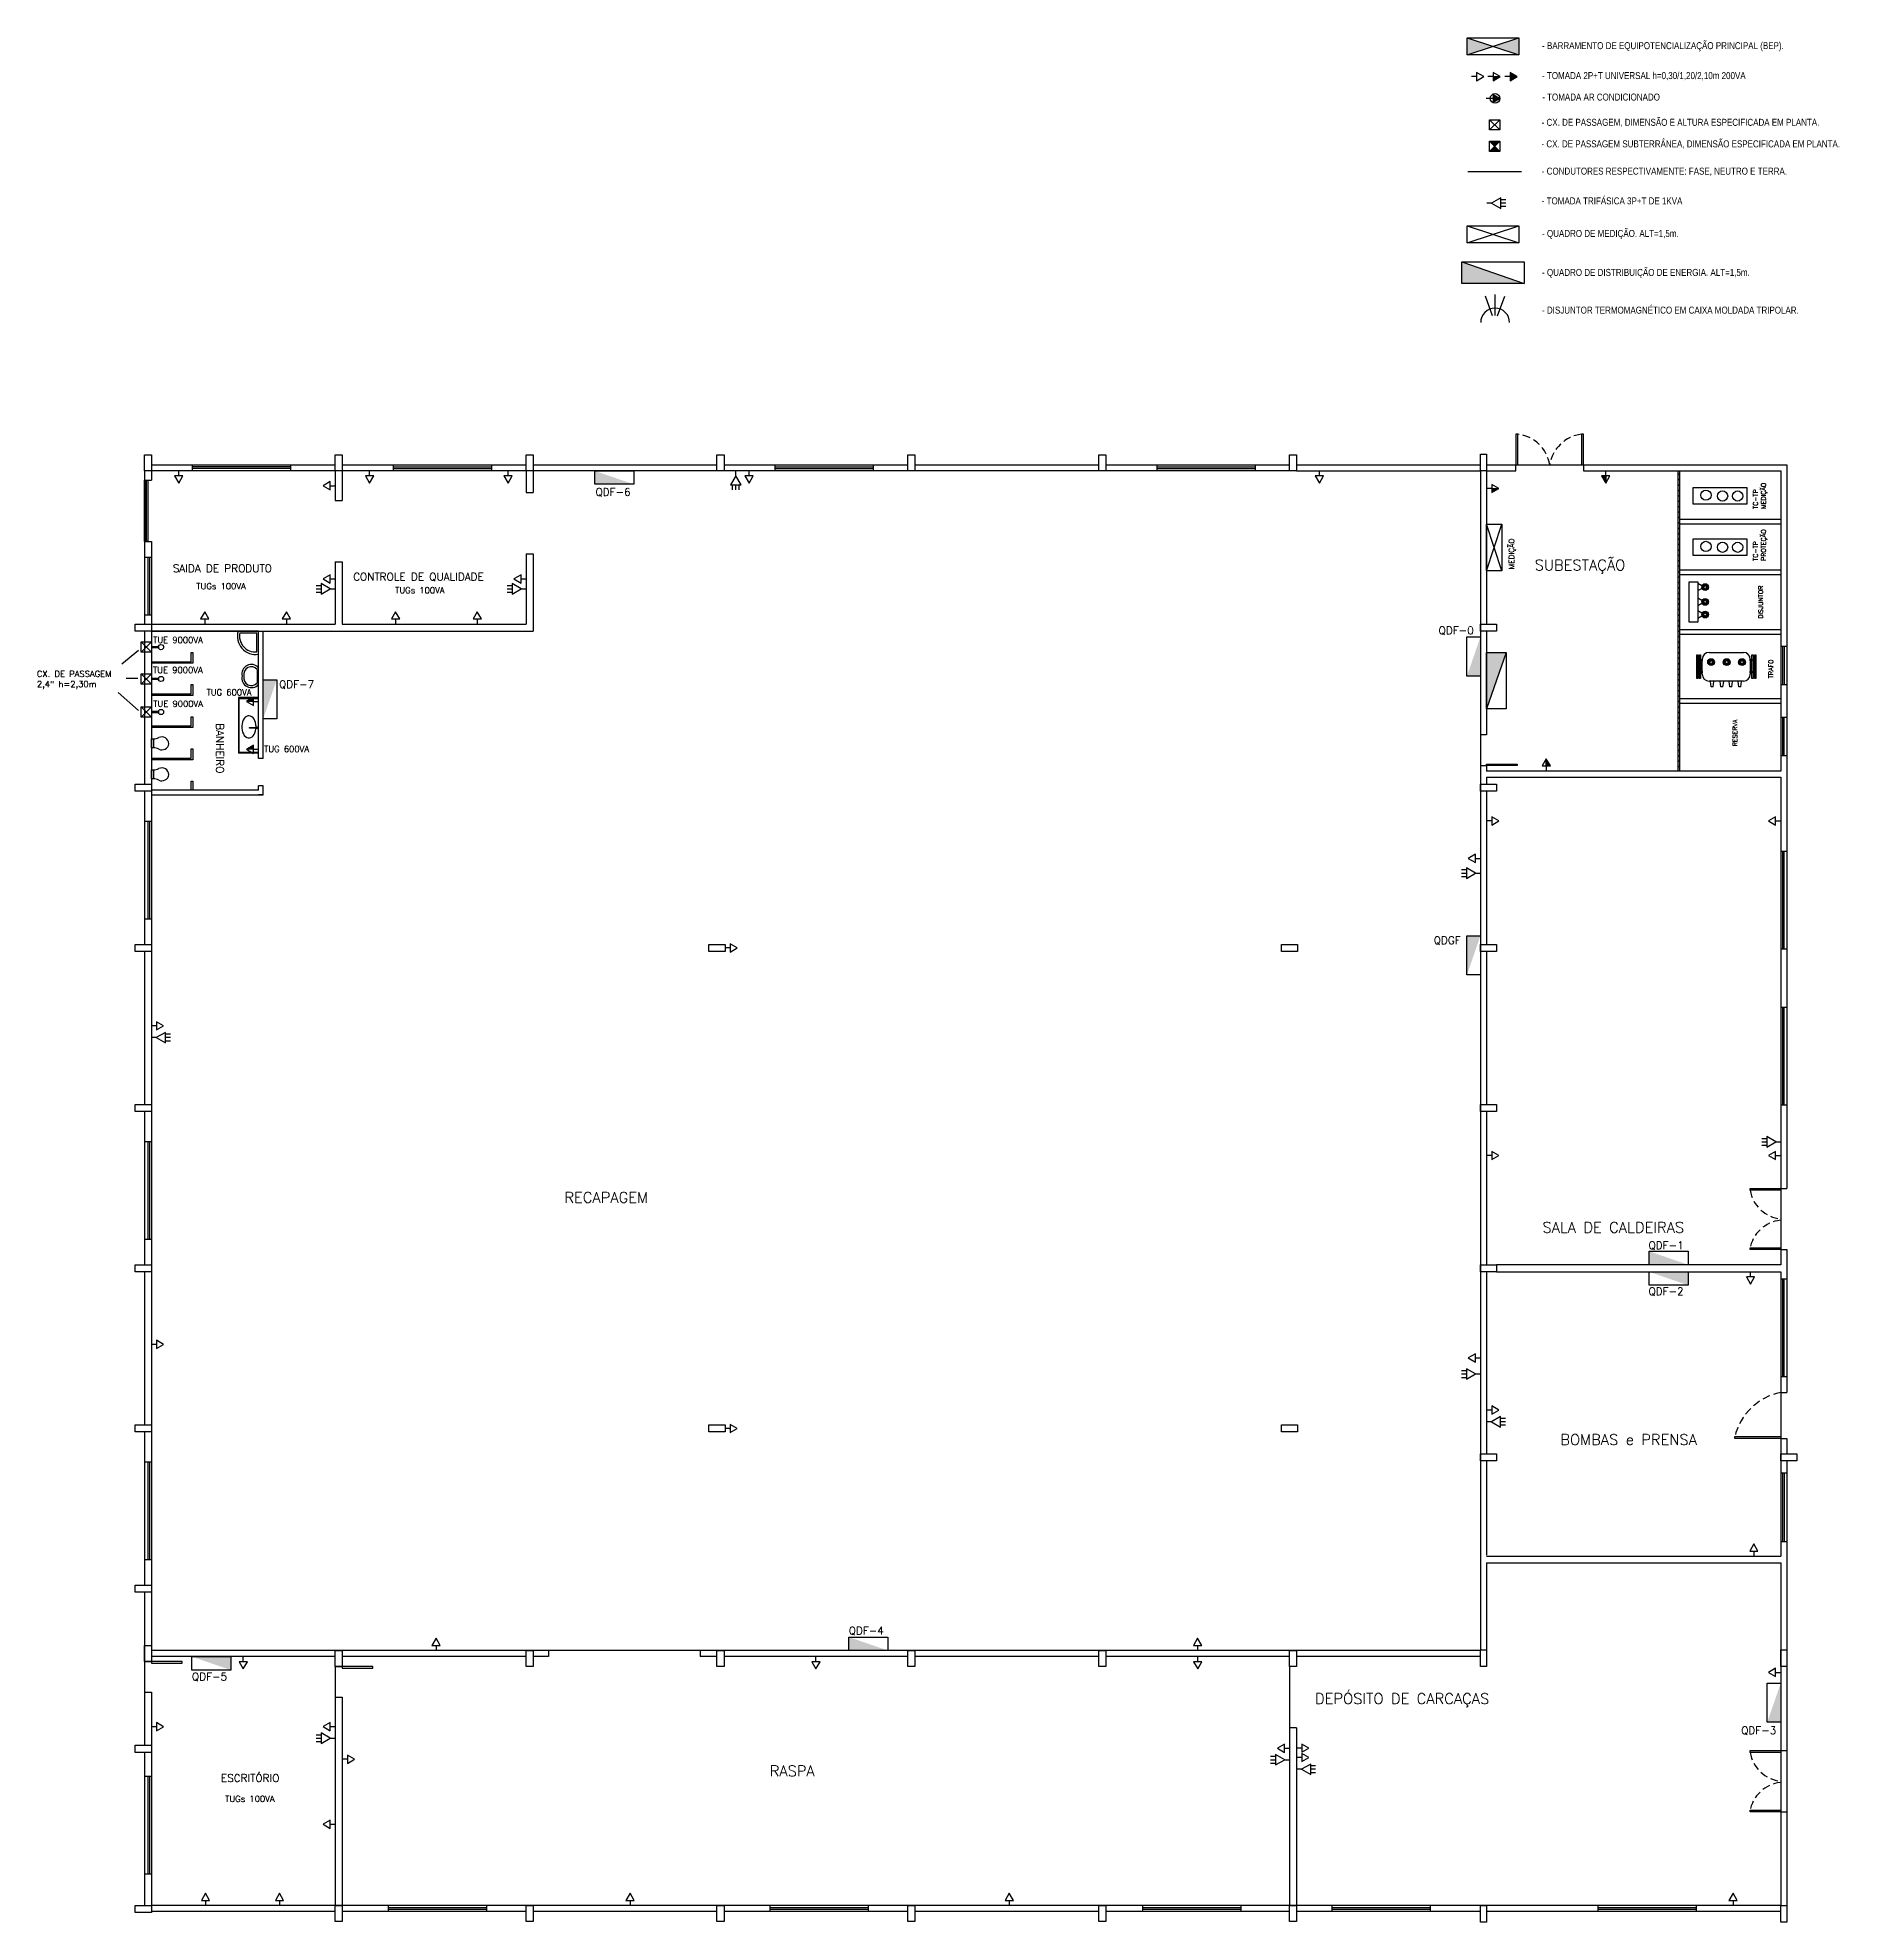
# Model space of a CAD drawing. Extents: x 196 to 330, y 12 to 148.
# Drawn here: x 271.1 to 329.9, y 86.2 to 147.7 of the extents above; entities that cross this region are included whole.
import ezdxf

# ---------------------------------------------------------------- set-up
doc = ezdxf.new("R2010")
doc.units = 0
doc.header["$MEASUREMENT"] = 0
doc.linetypes.add('DASHED2', pattern=[0.375, 0.25, -0.125])
for name, color, linetype in [('_ARQ', 5, 'CONTINUOUS'), ('_ARQ-TEXTO', 4, 'CONTINUOUS'), ('_ELT-PONTO', 2, 'CONTINUOUS'), ('_ELT-PONTO-TEXTO', 4, 'CONTINUOUS'), ('DIAGRAMAUNIFILAR-DESENHO', 2, 'CONTINUOUS'), ('simbologia', 2, 'CONTINUOUS'), ('simbologia-texto', 4, 'CONTINUOUS')]:
    doc.layers.add(name, color=color, linetype=linetype)
doc.styles.add('ARIAL', font='arial.ttf')
doc.styles.add('ROMANS', font='romans')
doc.styles.add('STYLE2', font='ARIALN.TTF', dxfattribs={"height": 0.12})

msp = doc.modelspace()

# ---------------------------------------------------------------- hatches: boundary and pattern name
at = {"layer": '_ARQ'}
h = msp.add_hatch(dxfattribs=at)
h.set_pattern_fill('ANSI31', color=256, style=0)
h.set_pattern_definition([(45, (55.4362, -0.43465), (-0.08838835, 0.08838835), [])])
h.paths.add_polyline_path([(324.739, 133.534), (324.686, 133.534), (324.686, 123.734), (324.739, 123.734)])
at = {"layer": '_ELT-PONTO', "linetype": 'Continuous'}
for points in [[(290.595, 133.094), (289.321, 133.534), (289.321, 133.094)], [(318.229, 128.111), (317.789, 126.837), (318.229, 126.837)], [(318.429, 125.767), (319.066, 127.607), (318.429, 127.607)], [(278.504, 125.442), (278.945, 126.716), (278.504, 126.716)], [(317.789, 117.085), (318.229, 118.359), (317.789, 118.359)], [(325.005, 107.618), (323.732, 108.058), (323.732, 107.618)], [(323.732, 107.388), (325.005, 106.948), (325.005, 107.388)], [(298.887, 95.025), (297.614, 95.466), (297.614, 95.025)], [(276.178, 94.825), (277.451, 94.385), (277.451, 94.825)], [(328.029, 93.958), (327.589, 92.685), (328.029, 92.685)]]:
    msp.add_hatch(color=256, dxfattribs=at).paths.add_polyline_path(points)
h = msp.add_hatch(color=256, dxfattribs=at)
h.dxf.hatch_style = 1
h.paths.add_polyline_path([(318.829, 132.958), (318.596, 132.958), (318.596, 132.823)])
h = msp.add_hatch(color=256, dxfattribs=at)
h.dxf.hatch_style = 1
h.paths.add_polyline_path([(322.316, 133.135), (322.316, 133.368), (322.181, 133.368)])
h = msp.add_hatch(color=256, dxfattribs=at)
h.paths.add_polyline_path([(325.451, 129.74, 1), (325.672, 129.74, 1)])
h.paths.add_polyline_path([(325.611, 129.74, -1), (325.512, 129.74, -1)], flags=16)
h = msp.add_hatch(color=256, dxfattribs=at)
h.paths.add_polyline_path([(325.451, 129.256, 1), (325.672, 129.256, 1)])
h.paths.add_polyline_path([(325.611, 129.256, -1), (325.512, 129.256, -1)], flags=16)
h = msp.add_hatch(color=256, dxfattribs=at)
h.paths.add_polyline_path([(325.451, 128.843, 1), (325.672, 128.843, 1)])
h.paths.add_polyline_path([(325.611, 128.843, -1), (325.512, 128.843, -1)], flags=16)
h = msp.add_hatch(color=256, dxfattribs=at)
h.paths.add_polyline_path([(325.868, 127.292, 1), (325.646, 127.292, 1)])
h.paths.add_polyline_path([(325.708, 127.292, -1), (325.806, 127.292, -1)], flags=16)
h = msp.add_hatch(color=256, dxfattribs=at)
h.paths.add_polyline_path([(326.265, 127.181, 1), (326.265, 127.402, 1)])
h.paths.add_polyline_path([(326.265, 127.341, -1), (326.265, 127.242, -1)], flags=16)
h = msp.add_hatch(color=256, dxfattribs=at)
h.paths.add_polyline_path([(326.877, 127.292, 1), (326.655, 127.292, 1)])
h.paths.add_polyline_path([(326.717, 127.292, -1), (326.815, 127.292, -1)], flags=16)
h = msp.add_hatch(color=256, dxfattribs=at)
h.dxf.hatch_style = 1
h.paths.add_polyline_path([(277.955, 126.009), (278.188, 126.009), (278.188, 126.144)])
h = msp.add_hatch(color=256, dxfattribs=at)
h.dxf.hatch_style = 1
h.paths.add_polyline_path([(277.955, 124.444), (278.188, 124.444), (278.188, 124.579)])
h = msp.add_hatch(color=256, dxfattribs=at)
h.dxf.hatch_style = 1
h.paths.add_polyline_path([(320.377, 124.133), (320.377, 123.9), (320.511, 123.9)])
at = {"layer": 'simbologia', "linetype": 'Continuous'}
h = msp.add_hatch(color=256, dxfattribs=at)
h.dxf.hatch_style = 1
h.paths.add_polyline_path([(317.794, 147.674), (317.794, 147.12), (318.639, 147.397)])
h.paths.add_polyline_path([(318.639, 147.397), (319.484, 147.12), (319.484, 147.674)])
h = msp.add_hatch(color=256, dxfattribs=at)
h.dxf.hatch_style = 1
h.paths.add_polyline_path([(319.195, 146.269), (319.428, 146.403), (319.195, 146.538)])
h = msp.add_hatch(color=256, dxfattribs=at)
h.dxf.hatch_style = 1
h.paths.add_polyline_path([(318.872, 146.403), (318.639, 146.403), (318.639, 146.269)])
at = {"layer": 'simbologia'}
h = msp.add_hatch(color=256, dxfattribs=at)
h.paths.add_polyline_path([(318.861, 144.294), (318.529, 144.294), (318.695, 144.128)])
h.paths.add_polyline_path([(318.861, 143.962), (318.695, 144.128), (318.529, 143.962)])
at = {"layer": 'simbologia', "linetype": 'Continuous'}
msp.add_hatch(color=256, dxfattribs=at).paths.add_polyline_path([(317.621, 140.355), (317.621, 139.651), (319.657, 139.651)])

# ---------------------------------------------------------------- linework, layer by layer
at = {"layer": '_ARQ', "linetype": 'Continuous'}
for p, q in [((312, 133.534), (274.625, 133.534)), ((274.854, 133.534), (274.854, 133.228)), ((280.854, 133.534), (280.854, 132.561)), ((281.083, 133.534), (281.083, 132.561)), ((287.083, 133.534), (287.083, 132.828)), ((287.313, 133.534), (287.313, 132.828)), ((319.384, 133.534), (319.384, 133.732)), ((319.384, 133.732), (321.594, 133.732)), ((321.594, 133.732), (321.594, 133.534)), ((274.625, 133.228), (274.854, 133.228)), ((274.664, 131.228), (274.664, 133.228)), ((274.69, 131.228), (274.69, 133.228)), ((280.854, 132.561), (281.083, 132.561)), ((287.083, 132.828), (287.313, 132.828)), ((274.625, 131.228), (274.854, 131.228)), ((274.854, 131.228), (274.854, 94.665)), ((280.854, 130.561), (281.083, 130.561)), ((280.854, 130.561), (280.854, 128.534)), ((281.083, 130.561), (281.083, 128.534)), ((287.083, 130.828), (287.313, 130.828)), ((287.083, 130.828), (287.083, 128.534)), ((287.313, 130.828), (287.313, 128.305)), ((274.854, 128.534), (280.854, 128.534)), ((274.854, 128.305), (287.313, 128.305)), ((277.742, 128.248), (278.294, 128.248)), ((278.294, 127.627), (278.294, 128.248)), ((281.083, 128.534), (287.083, 128.534)), ((318.429, 128.305), (318.429, 124.913)), ((278.309, 127.051), (278.309, 126.613)), ((278.055, 125.159), (278.252, 125.159)), ((278.055, 125.137), (278.055, 125.159)), ((278.251, 125.137), (278.055, 125.137)), ((278.265, 125.148), (278.25, 125.148)), ((278.265, 125.146), (278.25, 125.146)), ((278.265, 125.145), (278.25, 125.145)), ((278.259, 125.171), (278.27, 125.16)), ((278.259, 125.122), (278.27, 125.133)), ((278.26, 125.172), (278.271, 125.161)), ((278.26, 125.121), (278.271, 125.132)), ((278.261, 125.173), (278.272, 125.162)), ((278.261, 125.12), (278.272, 125.131)), ((278.285, 125.167), (278.285, 125.183)), ((278.285, 125.11), (278.285, 125.126)), ((278.286, 125.167), (278.286, 125.183)), ((278.286, 125.11), (278.286, 125.126)), ((278.287, 125.167), (278.287, 125.183)), ((278.287, 125.11), (278.287, 125.126)), ((278.299, 125.131), (278.311, 125.12)), ((278.3, 125.162), (278.311, 125.173)), ((278.301, 125.161), (278.312, 125.172)), ((278.301, 125.133), (278.313, 125.122)), ((278.301, 125.132), (278.312, 125.121)), ((278.302, 125.16), (278.313, 125.171)), ((278.306, 125.148), (278.322, 125.148)), ((278.306, 125.146), (278.322, 125.146)), ((278.306, 125.145), (278.322, 125.145)), ((318.429, 124.913), (318.229, 124.913)), ((278.354, 123.105), (278.354, 123.247)), ((278.504, 122.955), (278.504, 123.247)), ((328.029, 110.111), (328.029, 108.111)), ((328.029, 107.388), (328.029, 103.448)), ((328.029, 103.448), (328.229, 103.448)), ((328.029, 103.448), (328.029, 102.008)), ((328.029, 101.948), (328.229, 101.948)), ((318.429, 101.219), (318.429, 98.134)), ((318.429, 97.882), (318.429, 95.049)), ((287.811, 95.025), (287.811, 94.825)), ((292.764, 95.025), (292.764, 94.825)), ((274.625, 94.665), (274.854, 94.665)), ((280.854, 94.501), (280.854, 86.701)), ((280.854, 94.501), (281.083, 94.501)), ((312, 94.501), (312, 86.701)), ((274.625, 93.665), (274.854, 93.665)), ((274.854, 93.665), (274.854, 86.701)), ((280.854, 93.501), (281.083, 93.501)), ((281.083, 93.501), (281.083, 86.701)), ((312.229, 92.501), (312, 92.501)), ((312.229, 92.501), (312.229, 86.701)), ((328.029, 91.727), (328.029, 89.787))]:
    msp.add_line(p, q, dxfattribs=at)
at = {"layer": '_ARQ'}
for p, q in [((274.625, 133.534), (274.625, 128.534)), ((274.854, 133.734), (280.854, 133.734)), ((276.198, 133.534), (276.198, 133.737)), ((276.198, 133.672), (279.395, 133.672)), ((276.198, 133.619), (279.395, 133.619)), ((279.398, 133.737), (279.398, 133.534)), ((281.083, 133.734), (287.083, 133.734)), ((282.756, 133.532), (282.756, 133.734)), ((282.756, 133.669), (285.954, 133.669)), ((282.756, 133.616), (285.954, 133.616)), ((285.956, 133.734), (285.956, 133.532)), ((287.313, 133.734), (293.313, 133.734)), ((293.542, 133.734), (299.542, 133.734)), ((295.215, 133.532), (295.215, 133.734)), ((295.215, 133.669), (298.412, 133.669)), ((295.215, 133.616), (298.412, 133.616)), ((298.415, 133.734), (298.415, 133.532)), ((299.771, 133.734), (305.771, 133.734)), ((306, 133.734), (312, 133.734)), ((307.673, 133.532), (307.673, 133.734)), ((307.673, 133.669), (310.87, 133.669)), ((307.673, 133.616), (310.87, 133.616)), ((310.873, 133.734), (310.873, 133.532)), ((312.229, 133.734), (318.227, 133.734)), ((312.229, 133.534), (318.229, 133.534)), ((318.229, 133.534), (318.229, 95.049)), ((318.429, 133.734), (328.229, 133.734)), ((318.429, 133.534), (319.384, 133.534)), ((318.429, 133.534), (318.429, 128.534)), ((321.594, 133.534), (328.029, 133.534)), ((324.686, 123.734), (324.686, 133.534)), ((324.739, 123.734), (324.739, 133.534)), ((328.029, 133.534), (328.029, 123.734)), ((328.229, 133.734), (328.229, 110.111)), ((324.739, 131.954), (328.029, 131.954)), ((324.739, 131.804), (328.029, 131.804)), ((274.651, 130.721), (274.854, 130.721)), ((274.736, 130.721), (274.736, 128.83)), ((274.789, 130.721), (274.789, 128.83)), ((324.739, 130.304), (328.029, 130.304)), ((324.739, 130.154), (328.029, 130.154)), ((274.854, 128.827), (274.651, 128.827)), ((274.625, 128.305), (274.625, 123.305)), ((274.854, 128.305), (274.854, 119.955)), ((278.354, 128.305), (274.854, 128.305)), ((278.354, 124.147), (278.354, 128.305)), ((278.504, 124.147), (278.504, 128.305)), ((324.739, 128.354), (328.029, 128.354)), ((324.739, 128.204), (328.029, 128.204)), ((274.854, 127.805), (275.084, 127.805)), ((275.084, 127.756), (274.86, 127.756)), ((275.084, 127.805), (275.084, 127.756)), ((276.154, 127.605), (276.204, 127.605)), ((276.154, 127.305), (276.154, 127.605)), ((276.204, 127.605), (276.204, 127.255)), ((328.029, 127.81), (328.232, 127.81)), ((328.094, 126.559), (328.094, 127.81)), ((328.148, 126.559), (328.148, 127.81)), ((274.854, 127.305), (276.154, 127.305)), ((276.204, 127.255), (274.854, 127.255)), ((274.854, 126.767), (275.084, 126.767)), ((275.084, 126.767), (275.084, 126.718)), ((274.854, 126.255), (276.154, 126.255)), ((276.204, 126.205), (274.854, 126.205)), ((275.084, 126.718), (274.86, 126.718)), ((276.154, 126.255), (276.154, 126.555)), ((276.154, 126.555), (276.204, 126.555)), ((276.204, 126.555), (276.204, 126.205)), ((278.354, 126.13), (277.693, 126.13)), ((277.693, 126.13), (277.693, 124.313)), ((328.029, 126.559), (328.232, 126.559)), ((274.854, 125.687), (275.084, 125.687)), ((275.084, 125.638), (274.86, 125.638)), ((275.084, 125.687), (275.084, 125.638)), ((276.154, 125.205), (276.154, 125.505)), ((276.154, 125.505), (276.204, 125.505)), ((276.204, 125.505), (276.204, 125.155)), ((324.739, 126.104), (328.029, 126.104)), ((324.739, 125.954), (328.029, 125.954)), ((274.854, 125.205), (276.154, 125.205)), ((276.204, 125.155), (274.854, 125.155)), ((328.027, 125.498), (328.229, 125.498)), ((328.092, 124.247), (328.092, 125.498)), ((328.145, 124.247), (328.145, 125.498)), ((276.154, 124.455), (276.204, 124.455)), ((276.154, 124.155), (276.154, 124.455)), ((276.204, 124.455), (276.204, 124.105)), ((278.354, 124.313), (277.693, 124.313)), ((274.854, 124.155), (276.154, 124.155)), ((276.204, 124.105), (274.854, 124.105)), ((278.504, 124.147), (278.354, 124.147)), ((318.229, 123.913), (318.429, 123.913)), ((318.429, 123.913), (318.429, 123.734)), ((328.029, 123.734), (318.429, 123.734)), ((328.027, 124.247), (328.229, 124.247)), ((274.625, 123.076), (274.625, 118.076)), ((278.354, 123.105), (274.854, 123.105)), ((276.154, 123.105), (276.154, 123.405)), ((276.154, 123.405), (276.204, 123.405)), ((276.204, 123.405), (276.204, 123.105)), ((278.504, 123.247), (278.354, 123.247)), ((318.429, 123.534), (318.429, 123.305)), ((318.429, 123.534), (328.029, 123.534)), ((318.429, 123.076), (318.429, 118.076)), ((328.029, 123.534), (328.029, 110.111)), ((274.854, 122.955), (278.504, 122.955)), ((278.504, 122.955), (278.354, 122.955)), ((274.651, 122.099), (274.854, 122.099)), ((274.736, 122.099), (274.736, 118.902)), ((274.789, 122.099), (274.789, 118.902)), ((328.029, 121.117), (328.229, 121.117)), ((328.092, 117.917), (328.092, 121.114)), ((328.145, 117.917), (328.145, 121.114)), ((274.854, 118.899), (274.651, 118.899)), ((274.625, 117.847), (274.625, 112.847)), ((318.429, 117.847), (318.429, 112.847)), ((328.229, 117.917), (328.029, 117.917)), ((328.029, 116.027), (328.229, 116.027)), ((328.092, 112.827), (328.092, 116.025)), ((328.145, 112.827), (328.145, 116.025)), ((274.625, 112.618), (274.625, 107.618)), ((318.429, 112.618), (318.429, 107.618)), ((328.229, 112.827), (328.029, 112.827)), ((274.651, 111.641), (274.854, 111.641)), ((274.736, 111.641), (274.736, 108.444)), ((274.789, 111.641), (274.789, 108.444)), ((328.029, 110.111), (328.229, 110.111)), ((274.854, 108.441), (274.651, 108.441)), ((328.029, 108.111), (328.229, 108.111)), ((328.029, 108.111), (328.029, 107.618)), ((328.229, 108.111), (328.229, 103.448)), ((274.625, 107.388), (274.625, 102.388)), ((318.429, 107.388), (318.429, 101.448)), ((328.029, 107.618), (318.754, 107.618)), ((318.754, 107.388), (328.029, 107.388)), ((328.027, 107.157), (328.229, 107.157)), ((328.092, 103.957), (328.092, 107.154)), ((328.145, 103.957), (328.145, 107.154)), ((328.229, 103.957), (328.027, 103.957)), ((274.625, 102.159), (274.625, 97.159)), ((328.029, 101.948), (328.029, 98.106)), ((328.229, 101.948), (328.229, 101.448)), ((274.651, 101.182), (274.854, 101.182)), ((274.736, 101.182), (274.736, 97.985)), ((274.789, 101.182), (274.789, 97.985)), ((328.229, 101.219), (328.229, 86.501)), ((328.029, 100.826), (328.232, 100.826)), ((328.094, 98.572), (328.094, 100.823)), ((328.148, 98.572), (328.148, 100.823)), ((328.232, 98.572), (328.029, 98.572)), ((274.854, 97.982), (274.651, 97.982)), ((318.429, 98.106), (328.029, 98.106)), ((318.429, 97.882), (328.029, 97.882)), ((328.029, 97.882), (328.029, 86.701)), ((274.625, 96.93), (274.625, 91.93)), ((318.227, 95.025), (274.854, 95.025)), ((280.854, 94.825), (274.854, 94.825)), ((287.083, 94.825), (281.083, 94.825)), ((287.811, 94.825), (287.313, 94.825)), ((293.313, 94.825), (292.764, 94.825)), ((299.542, 94.825), (293.542, 94.825)), ((305.771, 94.825), (299.771, 94.825)), ((312, 94.825), (306, 94.825)), ((318.229, 94.825), (312.229, 94.825)), ((274.625, 91.701), (274.625, 86.701)), ((328.029, 91.757), (328.229, 91.757)), ((274.651, 90.922), (274.854, 90.922)), ((274.736, 90.922), (274.736, 87.724)), ((274.789, 90.922), (274.789, 87.724)), ((328.029, 89.757), (328.229, 89.757)), ((274.854, 87.722), (274.651, 87.722)), ((328.029, 86.701), (274.854, 86.701)), ((280.854, 86.501), (274.854, 86.501)), ((287.083, 86.501), (281.083, 86.501)), ((282.589, 86.501), (282.589, 86.703)), ((282.589, 86.639), (285.787, 86.639)), ((282.589, 86.585), (285.787, 86.585)), ((285.789, 86.703), (285.789, 86.501)), ((293.313, 86.501), (287.313, 86.501)), ((299.542, 86.501), (293.542, 86.501)), ((295.048, 86.501), (295.048, 86.703)), ((295.048, 86.639), (298.245, 86.639)), ((295.048, 86.585), (298.245, 86.585)), ((298.248, 86.703), (298.248, 86.501)), ((305.771, 86.501), (299.771, 86.501)), ((312, 86.501), (306, 86.501)), ((307.212, 86.501), (307.212, 86.703)), ((307.212, 86.639), (310.409, 86.639)), ((307.212, 86.585), (310.409, 86.585)), ((310.412, 86.703), (310.412, 86.501)), ((318.227, 86.501), (312.229, 86.501)), ((313.393, 86.501), (313.393, 86.703)), ((313.393, 86.639), (316.59, 86.639)), ((313.393, 86.585), (316.59, 86.585)), ((316.593, 86.703), (316.593, 86.501)), ((328.027, 86.501), (318.429, 86.501)), ((322.07, 86.501), (322.07, 86.703)), ((322.07, 86.639), (325.267, 86.639)), ((322.07, 86.585), (325.267, 86.585)), ((325.27, 86.703), (325.27, 86.501))]:
    msp.add_line(p, q, dxfattribs=at)
at = {"layer": '_ARQ', "linetype": 'Continuous'}
for points in [[(319.384, 133.732), (319.454, 133.732), (319.454, 134.732), (319.384, 134.732)], [(321.524, 133.732), (321.594, 133.732), (321.594, 134.732), (321.524, 134.732)], [(318.429, 133.534), (318.227, 133.534), (318.227, 134.082), (318.429, 134.082)], [(274.625, 133.228), (274.74, 133.228), (274.74, 131.228), (274.625, 131.228)], [(277.724, 126.099), (278.334, 126.099), (278.334, 124.344), (277.724, 124.344)], [(328.029, 110.051), (327.029, 110.051), (327.029, 110.111), (328.029, 110.111)], [(328.029, 108.111), (327.029, 108.111), (327.029, 108.171), (328.029, 108.171)], [(328.029, 101.948), (326.529, 101.948), (326.529, 102.008), (328.029, 102.008)], [(318.429, 94.501), (318.227, 94.501), (318.227, 95.049), (318.429, 95.049)], [(328.229, 94.501), (328.027, 94.501), (328.027, 95.049), (328.229, 95.049)], [(275.854, 94.665), (274.854, 94.665), (274.854, 94.615), (275.854, 94.615)], [(282.083, 94.501), (281.083, 94.501), (281.083, 94.451), (282.083, 94.451)], [(328.029, 91.697), (327.029, 91.697), (327.029, 91.757), (328.029, 91.757)], [(328.029, 89.757), (327.029, 89.757), (327.029, 89.817), (328.029, 89.817)], [(318.429, 86.153), (318.227, 86.153), (318.227, 86.701), (318.429, 86.701)], [(328.229, 86.153), (328.027, 86.153), (328.027, 86.701), (328.229, 86.701)]]:
    msp.add_lwpolyline(points, close=True, dxfattribs=at)
at = {"layer": '_ARQ'}
for points in [[(274.854, 134.059), (274.854, 133.534), (274.625, 133.534), (274.625, 134.059)], [(281.083, 134.059), (281.083, 133.534), (280.854, 133.534), (280.854, 134.059)], [(287.313, 134.059), (287.313, 133.534), (287.083, 133.534), (287.083, 134.059)], [(293.542, 134.059), (293.542, 133.534), (293.313, 133.534), (293.313, 134.059)], [(299.771, 134.059), (299.771, 133.534), (299.542, 133.534), (299.542, 134.059)], [(306, 134.059), (306, 133.534), (305.771, 133.534), (305.771, 134.059)], [(312.229, 134.059), (312.229, 133.534), (312, 133.534), (312, 134.059)], [(274.33, 128.534), (274.854, 128.534), (274.854, 128.305), (274.33, 128.305)], [(318.229, 128.534), (318.754, 128.534), (318.754, 128.305), (318.229, 128.305)], [(274.927, 124.784), (274.927, 124.489), (274.854, 124.489), (274.854, 124.784)], [(274.927, 123.773), (274.927, 123.478), (274.854, 123.478), (274.854, 123.773)], [(318.429, 123.913), (318.429, 123.963), (319.429, 123.963), (319.429, 123.913)], [(274.33, 123.305), (274.854, 123.305), (274.854, 123.076), (274.33, 123.076)], [(318.229, 123.305), (318.754, 123.305), (318.754, 123.076), (318.229, 123.076)], [(274.33, 118.076), (274.854, 118.076), (274.854, 117.847), (274.33, 117.847)], [(293.05, 118.076), (293.575, 118.076), (293.575, 117.847), (293.05, 117.847)], [(311.738, 118.076), (312.262, 118.076), (312.262, 117.847), (311.738, 117.847)], [(318.229, 118.076), (318.754, 118.076), (318.754, 117.847), (318.229, 117.847)], [(274.33, 112.847), (274.854, 112.847), (274.854, 112.618), (274.33, 112.618)], [(318.229, 112.847), (318.754, 112.847), (318.754, 112.618), (318.229, 112.618)], [(274.33, 107.618), (274.854, 107.618), (274.854, 107.388), (274.33, 107.388)], [(318.229, 107.618), (318.754, 107.618), (318.754, 107.388), (318.229, 107.388)], [(274.33, 102.388), (274.854, 102.388), (274.854, 102.159), (274.33, 102.159)], [(293.05, 102.388), (293.575, 102.388), (293.575, 102.159), (293.05, 102.159)], [(311.738, 102.388), (312.262, 102.388), (312.262, 102.159), (311.738, 102.159)], [(318.229, 101.448), (318.754, 101.448), (318.754, 101.219), (318.229, 101.219)], [(328.029, 101.448), (328.554, 101.448), (328.554, 101.219), (328.029, 101.219)], [(274.33, 97.159), (274.854, 97.159), (274.854, 96.93), (274.33, 96.93)], [(274.854, 95.189), (274.854, 94.665), (274.625, 94.665), (274.625, 95.189)], [(281.083, 95.025), (281.083, 94.501), (280.854, 94.501), (280.854, 95.025)], [(287.313, 95.025), (287.313, 94.501), (287.083, 94.501), (287.083, 95.025)], [(293.542, 95.025), (293.542, 94.501), (293.313, 94.501), (293.313, 95.025)], [(299.771, 95.025), (299.771, 94.501), (299.542, 94.501), (299.542, 95.025)], [(306, 95.025), (306, 94.501), (305.771, 94.501), (305.771, 95.025)], [(312.229, 95.025), (312.229, 94.501), (312, 94.501), (312, 95.025)], [(274.33, 91.93), (274.854, 91.93), (274.854, 91.701), (274.33, 91.701)], [(274.33, 86.701), (274.854, 86.701), (274.854, 86.472), (274.33, 86.472)], [(281.083, 86.701), (281.083, 86.176), (280.854, 86.176), (280.854, 86.701)], [(287.313, 86.701), (287.313, 86.176), (287.083, 86.176), (287.083, 86.701)], [(293.542, 86.701), (293.542, 86.176), (293.313, 86.176), (293.313, 86.701)], [(299.771, 86.701), (299.771, 86.176), (299.542, 86.176), (299.542, 86.701)], [(306, 86.701), (306, 86.176), (305.771, 86.176), (305.771, 86.701)], [(312.229, 86.701), (312.229, 86.176), (312, 86.176), (312, 86.701)]]:
    msp.add_lwpolyline(points, close=True, dxfattribs=at)
for centre in [(275.168, 127.78), (275.168, 126.742), (275.168, 125.662)]:
    msp.add_circle(centre, 0.0841, dxfattribs=at)
at = {"layer": '_ARQ', "linetype": 'Continuous'}
for radius in [0.0363, 0.0206]:
    msp.add_circle((278.286, 125.146), radius, dxfattribs=at)
at = {"layer": '_ARQ', "linetype": 'DASHED2'}
for centre, radius, start, end in [((319.301, 133.538), 1.204, 9.37926, 82.7104), ((321.677, 133.536), 1.204, 97.2896, 170.62074), ((328.15, 110.241), 1.136, 189.62126, 263.92168), ((328.142, 107.941), 1.136, 96.07832, 170.37874), ((328.403, 101.557), 1.927, 101.18332, 166.4784), ((328.15, 91.887), 1.136, 189.62126, 263.92168), ((328.142, 89.587), 1.136, 96.07832, 170.37874)]:
    msp.add_arc(centre, radius, start, end, dxfattribs=at)
at = {"layer": '_ARQ', "linetype": 'Continuous'}
for centre, radius, start, end in [((278.258, 128.134), 0.596, 163.33169, 279.25671), ((278.244, 128.138), 0.514, 167.62823, 275.61831)]:
    msp.add_arc(centre, radius, start, end, dxfattribs=at)
at = {"layer": '_ARQ'}
for centre, radius, start, end in [((278.118, 126.903), 0.311, 40.57133, 192.60699), ((278.118, 126.768), 0.311, 167.47539, 319.51106), ((278.117, 126.887), 0.252, 40.57133, 192.60699), ((278.117, 126.777), 0.252, 167.47539, 319.51106), ((274.951, 125.049), 0.265, 264.79741, 302.62202), ((274.951, 124.225), 0.265, 57.37798, 95.20259), ((275.195, 124.617), 0.231, 2.75329, 115.84801), ((275.195, 124.659), 0.233, 244.44736, 352.01292), ((274.951, 124.038), 0.265, 264.79741, 302.62202), ((275.195, 123.606), 0.231, 2.75329, 115.84801), ((274.951, 123.214), 0.265, 57.37798, 95.20259), ((275.195, 123.648), 0.233, 244.44736, 352.01292)]:
    msp.add_arc(centre, radius, start, end, dxfattribs=at)
at = {"layer": '_ARQ', "linetype": 'Continuous'}
msp.add_ellipse((278.037, 125.177), major_axis=(0, -0.364), ratio=0.6369, start_param=1.574969, end_param=7.687357, dxfattribs=at)
at = {"layer": '_ELT-PONTO'}
for p, q in [((275.748, 133.368), (275.748, 133.534)), ((281.977, 133.368), (281.977, 133.534)), ((286.493, 133.368), (286.493, 133.534)), ((293.927, 133.374), (293.927, 133.534)), ((294.361, 133.368), (294.361, 133.534)), ((312.971, 133.368), (312.971, 133.534)), ((322.316, 133.368), (322.316, 133.534)), ((275.613, 133.368), (275.748, 133.135)), ((275.882, 133.368), (275.613, 133.368)), ((275.748, 133.135), (275.882, 133.368)), ((280.688, 133.182), (280.455, 133.048)), ((280.455, 133.048), (280.688, 132.913)), ((280.688, 132.913), (280.688, 133.182)), ((280.688, 133.048), (280.854, 133.048)), ((281.842, 133.368), (281.977, 133.135)), ((282.111, 133.368), (281.842, 133.368)), ((281.977, 133.135), (282.111, 133.368)), ((286.358, 133.368), (286.493, 133.135)), ((286.627, 133.368), (286.358, 133.368)), ((286.493, 133.135), (286.627, 133.368)), ((293.816, 132.915), (293.816, 133.076)), ((293.927, 132.915), (293.927, 133.076)), ((294.039, 132.915), (294.039, 133.076)), ((294.227, 133.368), (294.361, 133.135)), ((294.496, 133.368), (294.227, 133.368)), ((294.361, 133.135), (294.496, 133.368)), ((312.837, 133.368), (312.971, 133.135)), ((313.106, 133.368), (312.837, 133.368)), ((312.971, 133.135), (313.106, 133.368)), ((318.596, 132.958), (318.429, 132.958)), ((318.829, 132.958), (318.596, 133.092)), ((318.596, 133.092), (318.596, 132.823)), ((318.596, 132.823), (318.829, 132.958)), ((322.181, 133.368), (322.316, 133.135)), ((322.45, 133.368), (322.181, 133.368)), ((322.316, 133.135), (322.45, 133.368)), ((280.688, 130.141), (280.455, 130.007)), ((280.455, 130.007), (280.688, 129.872)), ((280.688, 129.872), (280.688, 130.141)), ((280.688, 130.007), (280.854, 130.007)), ((286.917, 130.141), (286.684, 130.007)), ((286.684, 130.007), (286.917, 129.872)), ((286.917, 129.872), (286.917, 130.141)), ((286.917, 130.007), (287.083, 130.007)), ((280.235, 129.794), (280.396, 129.794)), ((280.235, 129.683), (280.396, 129.683)), ((280.235, 129.571), (280.396, 129.571)), ((280.694, 129.683), (280.854, 129.683)), ((286.464, 129.794), (286.625, 129.794)), ((286.464, 129.683), (286.625, 129.683)), ((286.464, 129.571), (286.625, 129.571)), ((286.923, 129.683), (287.083, 129.683)), ((276.595, 128.933), (276.46, 128.7)), ((276.46, 128.7), (276.729, 128.7)), ((276.729, 128.7), (276.595, 128.933)), ((276.595, 128.7), (276.595, 128.534)), ((279.261, 128.933), (279.127, 128.7)), ((279.127, 128.7), (279.396, 128.7)), ((279.396, 128.7), (279.261, 128.933)), ((279.261, 128.7), (279.261, 128.534)), ((282.824, 128.933), (282.689, 128.7)), ((282.689, 128.7), (282.958, 128.7)), ((282.958, 128.7), (282.824, 128.933)), ((282.824, 128.7), (282.824, 128.534)), ((285.491, 128.933), (285.356, 128.7)), ((285.356, 128.7), (285.625, 128.7)), ((285.625, 128.7), (285.491, 128.933)), ((285.491, 128.7), (285.491, 128.534)), ((274.854, 127.948), (274.522, 127.615)), ((274.522, 127.948), (274.854, 127.615)), ((274.522, 127.615), (274.522, 127.948)), ((274.522, 127.948), (274.854, 127.948)), ((274.854, 127.615), (274.522, 127.615)), ((274.854, 127.948), (274.854, 127.615)), ((274.854, 126.907), (274.522, 126.575)), ((274.522, 126.907), (274.854, 126.575)), ((274.522, 126.575), (274.522, 126.907)), ((274.522, 126.907), (274.854, 126.907)), ((274.854, 126.907), (274.854, 126.575)), ((274.854, 126.575), (274.522, 126.575)), ((278.188, 126.144), (277.955, 126.009)), ((278.188, 125.875), (278.188, 126.144)), ((274.854, 125.827), (274.522, 125.494)), ((274.522, 125.827), (274.854, 125.494)), ((274.522, 125.494), (274.522, 125.827)), ((274.522, 125.827), (274.854, 125.827)), ((274.854, 125.827), (274.854, 125.494)), ((277.955, 126.009), (278.188, 125.875)), ((278.188, 126.009), (278.354, 126.009)), ((274.854, 125.494), (274.522, 125.494)), ((278.188, 124.579), (277.955, 124.444)), ((277.955, 124.444), (278.188, 124.31)), ((278.188, 124.31), (278.188, 124.579)), ((278.188, 124.444), (278.354, 124.444)), ((320.377, 124.133), (320.242, 123.9)), ((320.242, 123.9), (320.511, 123.9)), ((320.511, 123.9), (320.377, 124.133)), ((320.377, 123.9), (320.377, 123.734)), ((318.596, 122.104), (318.429, 122.104)), ((318.829, 122.104), (318.596, 122.238)), ((318.596, 122.238), (318.596, 121.969)), ((318.596, 121.969), (318.829, 122.104)), ((327.863, 122.238), (327.63, 122.104)), ((327.63, 122.104), (327.863, 121.969)), ((327.863, 121.969), (327.863, 122.238)), ((327.863, 122.104), (328.029, 122.104)), ((318.063, 121.017), (317.83, 120.882)), ((317.83, 120.882), (318.063, 120.748)), ((318.063, 120.748), (318.063, 121.017)), ((318.063, 120.882), (318.229, 120.882)), ((317.61, 120.516), (317.771, 120.516)), ((317.61, 120.404), (317.771, 120.404)), ((317.61, 120.293), (317.771, 120.293)), ((318.069, 120.404), (318.229, 120.404)), ((293.741, 117.961), (293.575, 117.961)), ((293.974, 117.961), (293.741, 118.096)), ((293.741, 118.096), (293.741, 117.827)), ((293.741, 117.827), (293.974, 117.961)), ((275.02, 115.417), (274.854, 115.417)), ((275.253, 115.417), (275.02, 115.551)), ((275.02, 115.551), (275.02, 115.282)), ((275.02, 115.282), (275.253, 115.417)), ((275.473, 115.143), (275.313, 115.143)), ((275.015, 115.031), (274.854, 115.031)), ((275.473, 115.031), (275.313, 115.031)), ((275.473, 114.92), (275.313, 114.92)), ((327.41, 111.742), (327.571, 111.742)), ((327.41, 111.63), (327.571, 111.63)), ((327.41, 111.519), (327.571, 111.519)), ((327.869, 111.63), (328.029, 111.63)), ((318.596, 111.183), (318.429, 111.183)), ((318.829, 111.183), (318.596, 111.318)), ((318.596, 111.318), (318.596, 111.049)), ((318.596, 111.049), (318.829, 111.183)), ((327.863, 111.318), (327.63, 111.183)), ((327.63, 111.183), (327.863, 111.049)), ((327.863, 111.049), (327.863, 111.318)), ((327.863, 111.183), (328.029, 111.183)), ((326.907, 107.222), (327.041, 106.989)), ((327.176, 107.222), (326.907, 107.222)), ((327.041, 107.222), (327.041, 107.388)), ((327.041, 106.989), (327.176, 107.222)), ((275.02, 105.016), (274.854, 105.016)), ((275.253, 105.016), (275.02, 105.151)), ((275.02, 105.151), (275.02, 104.882)), ((275.02, 104.882), (275.253, 105.016)), ((318.063, 104.709), (317.83, 104.575)), ((318.063, 104.44), (318.063, 104.709)), ((317.61, 104.164), (317.771, 104.164)), ((317.61, 104.052), (317.771, 104.052)), ((317.83, 104.575), (318.063, 104.44)), ((318.063, 104.575), (318.229, 104.575)), ((318.069, 104.052), (318.229, 104.052)), ((317.61, 103.941), (317.771, 103.941)), ((318.596, 102.876), (318.429, 102.876)), ((318.829, 102.876), (318.596, 103.01)), ((318.596, 103.01), (318.596, 102.741)), ((318.596, 102.741), (318.829, 102.876)), ((293.741, 102.274), (293.575, 102.274)), ((293.974, 102.274), (293.741, 102.408)), ((293.741, 102.408), (293.741, 102.139)), ((293.741, 102.139), (293.974, 102.274)), ((318.59, 102.49), (318.429, 102.49)), ((319.048, 102.601), (318.888, 102.601)), ((319.048, 102.49), (318.888, 102.49)), ((319.048, 102.378), (318.888, 102.378)), ((327.152, 98.505), (327.017, 98.272)), ((327.286, 98.272), (327.152, 98.505)), ((327.017, 98.272), (327.286, 98.272)), ((327.152, 98.272), (327.152, 98.106)), ((284.146, 95.424), (284.012, 95.191)), ((284.281, 95.191), (284.146, 95.424)), ((308.999, 95.424), (308.865, 95.191)), ((309.134, 95.191), (308.999, 95.424)), ((277.854, 94.659), (277.854, 94.825)), ((284.012, 95.191), (284.281, 95.191)), ((284.146, 95.191), (284.146, 95.025)), ((296.542, 94.659), (296.542, 94.825)), ((308.865, 95.191), (309.134, 95.191)), ((308.999, 95.191), (308.999, 95.025)), ((309, 94.659), (309, 94.825)), ((277.72, 94.659), (277.854, 94.426)), ((277.989, 94.659), (277.72, 94.659)), ((277.854, 94.426), (277.989, 94.659)), ((296.407, 94.659), (296.542, 94.426)), ((296.676, 94.659), (296.407, 94.659)), ((296.542, 94.426), (296.676, 94.659)), ((308.866, 94.659), (309, 94.426)), ((309.135, 94.659), (308.866, 94.659)), ((309, 94.426), (309.135, 94.659)), ((327.863, 94.447), (327.63, 94.312)), ((327.63, 94.312), (327.863, 94.178)), ((327.863, 94.178), (327.863, 94.447)), ((327.863, 94.312), (328.029, 94.312)), ((275.02, 92.535), (274.854, 92.535)), ((275.253, 92.535), (275.02, 92.67)), ((275.02, 92.67), (275.02, 92.401)), ((275.02, 92.401), (275.253, 92.535)), ((280.688, 92.674), (280.455, 92.54)), ((280.455, 92.54), (280.688, 92.405)), ((280.688, 92.405), (280.688, 92.674)), ((280.688, 92.54), (280.854, 92.54)), ((280.235, 92.277), (280.396, 92.277)), ((280.235, 92.166), (280.396, 92.166)), ((280.235, 92.054), (280.396, 92.054)), ((280.694, 92.166), (280.854, 92.166)), ((311.834, 91.968), (311.601, 91.834)), ((311.601, 91.834), (311.834, 91.699)), ((311.834, 91.699), (311.834, 91.968)), ((311.834, 91.834), (312, 91.834)), ((312.396, 91.839), (312.229, 91.839)), ((312.629, 91.839), (312.396, 91.973)), ((312.396, 91.973), (312.396, 91.704)), ((312.396, 91.704), (312.629, 91.839)), ((312.629, 91.533), (312.396, 91.667)), ((312.396, 91.667), (312.396, 91.398)), ((281.25, 91.475), (281.083, 91.475)), ((281.483, 91.475), (281.25, 91.61)), ((281.25, 91.61), (281.25, 91.341)), ((281.25, 91.341), (281.483, 91.475)), ((311.381, 91.571), (311.542, 91.571)), ((311.381, 91.46), (311.542, 91.46)), ((311.381, 91.348), (311.542, 91.348)), ((311.84, 91.46), (312, 91.46)), ((312.396, 91.533), (312.229, 91.533)), ((312.39, 91.147), (312.229, 91.147)), ((312.396, 91.398), (312.629, 91.533)), ((312.848, 91.258), (312.688, 91.258)), ((312.848, 91.147), (312.688, 91.147)), ((312.848, 91.036), (312.688, 91.036)), ((280.688, 89.487), (280.455, 89.353)), ((280.455, 89.353), (280.688, 89.218)), ((280.688, 89.218), (280.688, 89.487)), ((280.688, 89.353), (280.854, 89.353)), ((276.621, 87.1), (276.487, 86.867)), ((276.487, 86.867), (276.756, 86.867)), ((276.756, 86.867), (276.621, 87.1)), ((276.621, 86.867), (276.621, 86.701)), ((279.035, 87.1), (278.9, 86.867)), ((278.9, 86.867), (279.169, 86.867)), ((279.169, 86.867), (279.035, 87.1)), ((279.035, 86.867), (279.035, 86.701)), ((290.477, 87.1), (290.343, 86.867)), ((290.343, 86.867), (290.612, 86.867)), ((290.612, 86.867), (290.477, 87.1)), ((290.477, 86.867), (290.477, 86.701)), ((302.853, 87.1), (302.718, 86.867)), ((302.718, 86.867), (302.987, 86.867)), ((302.987, 86.867), (302.853, 87.1)), ((302.853, 86.867), (302.853, 86.701)), ((326.473, 87.1), (326.338, 86.867)), ((326.338, 86.867), (326.607, 86.867)), ((326.607, 86.867), (326.473, 87.1)), ((326.473, 86.867), (326.473, 86.701))]:
    msp.add_line(p, q, dxfattribs=at)
at = {"layer": '_ELT-PONTO', "linetype": 'Continuous'}
for p, q in [((318.596, 132.958), (318.829, 132.958)), ((322.316, 133.368), (322.316, 133.135)), ((318.429, 130.271), (318.93, 131.798)), ((318.93, 130.271), (318.429, 131.798)), ((319.066, 127.607), (318.429, 125.767)), ((325.469, 126.896), (325.469, 127.381)), ((325.694, 127.606), (326.809, 127.606)), ((327.034, 127.381), (327.034, 126.896)), ((326.809, 126.671), (325.694, 126.671)), ((325.759, 126.485), (325.737, 126.658)), ((325.824, 126.485), (325.759, 126.485)), ((325.824, 126.485), (325.849, 126.658)), ((326.079, 126.485), (326.057, 126.658)), ((326.144, 126.485), (326.079, 126.485)), ((326.144, 126.485), (326.169, 126.658)), ((326.33, 126.671), (326.17, 126.671)), ((326.369, 126.485), (326.347, 126.658)), ((326.434, 126.485), (326.369, 126.485)), ((326.434, 126.485), (326.459, 126.658)), ((326.662, 126.485), (326.64, 126.658)), ((326.727, 126.485), (326.662, 126.485)), ((326.727, 126.485), (326.752, 126.658)), ((278.188, 126.009), (277.955, 126.009)), ((278.188, 124.444), (277.955, 124.444)), ((320.377, 123.9), (320.377, 124.133))]:
    msp.add_line(p, q, dxfattribs=at)
for points in [[(289.321, 133.094), (289.321, 133.534), (290.595, 133.534), (290.595, 133.094)], [(325.172, 132.449), (325.172, 132.992), (326.924, 132.992), (326.924, 132.449)], [(318.429, 131.798), (318.93, 131.798), (318.93, 130.271), (318.429, 130.271)], [(325.172, 130.775), (325.172, 131.318), (326.924, 131.318), (326.924, 130.775)], [(325.041, 128.597), (325.041, 129.916), (325.322, 129.916), (325.322, 128.597)], [(325.525, 129.74), (325.322, 129.857), (325.322, 129.623)], [(325.525, 129.256), (325.322, 129.374), (325.322, 129.139)], [(325.525, 128.843), (325.322, 128.96), (325.322, 128.726)], [(318.229, 126.837), (317.789, 126.837), (317.789, 128.111), (318.229, 128.111)], [(318.429, 127.607), (319.066, 127.607), (319.066, 125.767), (318.429, 125.767)], [(325.323, 126.755), (325.285, 126.755), (325.285, 127.531), (325.323, 127.531)], [(325.377, 127.329), (325.323, 127.329), (325.323, 127.381), (325.377, 127.381)], [(325.415, 126.755), (325.377, 126.755), (325.377, 127.531), (325.415, 127.531)], [(325.469, 127.329), (325.415, 127.329), (325.415, 127.381), (325.469, 127.381)], [(327.088, 127.329), (327.034, 127.329), (327.034, 127.381), (327.088, 127.381)], [(327.126, 126.755), (327.088, 126.755), (327.088, 127.531), (327.126, 127.531)], [(327.18, 127.329), (327.126, 127.329), (327.126, 127.381), (327.18, 127.381)], [(327.218, 126.755), (327.18, 126.755), (327.18, 127.531), (327.218, 127.531)], [(325.377, 126.938), (325.323, 126.938), (325.323, 126.99), (325.377, 126.99)], [(325.469, 126.938), (325.415, 126.938), (325.415, 126.99), (325.469, 126.99)], [(327.088, 126.938), (327.034, 126.938), (327.034, 126.99), (327.088, 126.99)], [(327.18, 126.938), (327.126, 126.938), (327.126, 126.99), (327.18, 126.99)], [(278.504, 126.716), (278.945, 126.716), (278.945, 125.442), (278.504, 125.442)], [(317.789, 118.359), (318.229, 118.359), (318.229, 117.085), (317.789, 117.085)], [(323.732, 107.618), (323.732, 108.058), (325.005, 108.058), (325.005, 107.618)], [(325.005, 107.388), (325.005, 106.948), (323.732, 106.948), (323.732, 107.388)], [(297.614, 95.025), (297.614, 95.466), (298.887, 95.466), (298.887, 95.025)], [(277.451, 94.825), (277.451, 94.385), (276.178, 94.385), (276.178, 94.825)], [(328.029, 92.685), (327.589, 92.685), (327.589, 93.958), (328.029, 93.958)]]:
    msp.add_lwpolyline(points, close=True, dxfattribs=at)
at = {"layer": '_ELT-PONTO'}
for points in [[(293.927, 133.374), (293.755, 133.076), (294.099, 133.076)], [(280.694, 129.683), (280.396, 129.855), (280.396, 129.51)], [(286.923, 129.683), (286.625, 129.855), (286.625, 129.51)], [(318.069, 120.404), (317.771, 120.577), (317.771, 120.232)], [(275.015, 115.031), (275.313, 114.859), (275.313, 115.204)], [(327.869, 111.63), (327.571, 111.803), (327.571, 111.458)], [(318.069, 104.052), (317.771, 104.225), (317.771, 103.88)], [(318.59, 102.49), (318.888, 102.318), (318.888, 102.662)], [(280.694, 92.166), (280.396, 92.338), (280.396, 91.993)], [(311.84, 91.46), (311.542, 91.632), (311.542, 91.288)], [(312.39, 91.147), (312.688, 90.975), (312.688, 91.319)]]:
    msp.add_lwpolyline(points, close=True, dxfattribs=at)
at = {"layer": '_ELT-PONTO', "linetype": 'Continuous'}
for centre, radius in [((325.589, 132.741), 0.167), ((326.131, 132.713), 0.167), ((326.623, 132.713), 0.167), ((325.589, 131.067), 0.167), ((326.131, 131.039), 0.167), ((326.623, 131.039), 0.167), ((325.562, 129.74), 0.111), ((325.562, 129.256), 0.111), ((325.562, 129.74), 0.0492), ((325.562, 129.256), 0.0492), ((325.562, 128.843), 0.111), ((325.562, 128.843), 0.0492), ((325.757, 127.292), 0.111), ((326.265, 127.292), 0.111), ((326.766, 127.292), 0.111), ((325.757, 127.292), 0.0492), ((326.265, 127.292), 0.0492), ((326.766, 127.292), 0.0492)]:
    msp.add_circle(centre, radius, dxfattribs=at)
for centre, start, end in [((325.694, 127.381), 90, 180), ((326.809, 127.381), 0, 90), ((325.694, 126.896), 180, 270), ((326.809, 126.896), 270, 0)]:
    msp.add_arc(centre, 0.225, start, end, dxfattribs=at)
at = {"layer": '_ELT-PONTO-TEXTO', "linetype": 'Continuous'}
for p, q in [((274.435, 127.665), (273.887, 127.225)), ((274.409, 126.754), (274.03, 126.754)), ((274.429, 125.706), (273.769, 126.299))]:
    msp.add_line(p, q, dxfattribs=at)
at = {"layer": 'DIAGRAMAUNIFILAR-DESENHO'}
for p, q in [((318.626, 138.595), (318.391, 139.239)), ((318.706, 138.609), (318.706, 139.294)), ((318.787, 138.595), (319.021, 139.239))]:
    msp.add_line(p, q, dxfattribs=at)
msp.add_arc((318.706, 138.374), 0.47, 0, 180, dxfattribs=at)
at = {"layer": 'simbologia', "linetype": 'Continuous'}
for p, q in [((317.794, 147.674), (319.484, 147.12)), ((317.794, 147.12), (319.484, 147.674)), ((318.639, 146.403), (318.872, 146.403)), ((317.794, 141.53), (319.484, 140.976)), ((317.794, 140.976), (319.484, 141.53)), ((317.621, 140.355), (319.657, 139.651))]:
    msp.add_line(p, q, dxfattribs=at)
at = {"layer": 'simbologia'}
for p, q in [((318.338, 146.403), (318.105, 146.538)), ((318.105, 146.538), (318.105, 146.269)), ((318.872, 146.403), (318.639, 146.538)), ((318.639, 146.538), (318.639, 146.269)), ((319.428, 146.403), (319.195, 146.538)), ((319.195, 146.538), (319.195, 146.269)), ((318.105, 146.403), (317.939, 146.403)), ((318.105, 146.269), (318.338, 146.403)), ((318.639, 146.403), (318.473, 146.403)), ((318.639, 146.269), (318.872, 146.403)), ((318.854, 145.689), (318.639, 145.813)), ((318.639, 145.813), (318.639, 145.565)), ((319.195, 146.403), (319.029, 146.403)), ((319.195, 146.269), (319.428, 146.403)), ((318.639, 145.689), (318.416, 145.689)), ((318.639, 145.565), (318.854, 145.689)), ((318.861, 144.997), (318.529, 144.664)), ((318.529, 144.997), (318.861, 144.664)), ((318.529, 144.664), (318.529, 144.997)), ((318.529, 144.997), (318.861, 144.997)), ((318.861, 144.664), (318.529, 144.664)), ((318.861, 144.997), (318.861, 144.664)), ((318.861, 144.294), (318.529, 143.962)), ((318.529, 144.294), (318.861, 143.962)), ((318.529, 143.962), (318.529, 144.294)), ((318.529, 144.294), (318.861, 144.294)), ((318.861, 143.962), (318.529, 143.962)), ((318.861, 144.294), (318.861, 143.962)), ((317.817, 143.311), (319.573, 143.311)), ((318.593, 142.272), (318.433, 142.272)), ((319.052, 142.383), (318.891, 142.383)), ((319.052, 142.272), (318.891, 142.272)), ((319.052, 142.16), (318.891, 142.16))]:
    msp.add_line(p, q, dxfattribs=at)
at = {"layer": 'simbologia', "linetype": 'Continuous'}
for points in [[(319.484, 147.674), (319.484, 147.12), (317.794, 147.12), (317.794, 147.674)], [(319.484, 141.53), (319.484, 140.976), (317.794, 140.976), (317.794, 141.53)], [(317.621, 139.651), (317.621, 140.355), (319.657, 140.355), (319.657, 139.651)]]:
    msp.add_lwpolyline(points, close=True, dxfattribs=at)
at = {"layer": 'simbologia'}
msp.add_lwpolyline([(318.593, 142.272), (318.891, 142.1), (318.891, 142.444)], close=True, dxfattribs=at)
msp.add_circle((318.706, 145.692), 0.157, dxfattribs=at)
msp.add_solid([(318.639, 145.813), (318.854, 145.689), (318.639, 145.565)], dxfattribs=at)

# ---------------------------------------------------------------- texts
at = {"layer": '_ARQ-TEXTO', "style": 'ROMANS'}
for s, height, p in [('QDF-6', 0.25, (289.348, 132.718)), ('SAIDA DE PRODUTO', 0.25, (275.552, 130.225)), ('SUBESTAÇÃO', 0.35, (320, 130.283)), ('CONTROLE DE QUALIDADE', 0.25, (281.437, 129.952)), ('QDF-0', 0.25, (316.864, 128.2)), ('QDF-7', 0.25, (279.021, 126.443)), ('QDGF', 0.25, (316.703, 118.087)), ('RECAPAGEM', 0.35, (288.334, 109.639)), ('SALA DE CALDEIRAS', 0.35, (320.254, 108.66)), ('QDF-1', 0.25, (323.713, 108.128)), ('QDF-2', 0.25, (323.712, 106.627)), ('BOMBAS e PRENSA', 0.35, (320.837, 101.735)), ('QDF-4', 0.25, (297.612, 95.549)), ('QDF-5', 0.25, (276.18, 94.049)), ('DEPÓSITO DE CARCAÇAS', 0.35, (312.831, 93.281)), ('QDF-3', 0.25, (326.737, 92.292)), ('ESCRITÓRIO', 0.25, (277.123, 90.736)), ('RASPA', 0.35, (295.034, 90.918))]:
    msp.add_text(s, height=height, dxfattribs=at).set_placement(p)
msp.add_text('BANHEIRO', height=0.25, rotation=270, dxfattribs=at).set_placement((276.965, 125.297))
at = {"layer": '_ELT-PONTO-TEXTO', "style": 'ROMANS'}
for s, height, p in [('TC-TP', 0.15, (327.279, 132.289)), ('MEDIÇÃO', 0.15, (327.541, 132.289)), ('MEDIÇÃO', 0.176, (319.33, 130.319)), ('TC-TP', 0.15, (327.279, 130.594)), ('PROTEÇÃO', 0.15, (327.541, 130.594)), ('DISJUNTOR', 0.15, (327.449, 128.705)), ('TRAFO', 0.15, (327.782, 126.763)), ('RESERVA', 0.15, (326.611, 124.543))]:
    msp.add_text(s, height=height, rotation=90, dxfattribs=at).set_placement(p)
at = {"layer": '_ELT-PONTO-TEXTO', "linetype": 'Continuous', "char_height": 0.2, "attachment_point": 1, "style": 'ARIAL'}
for s, width, insert in [('{\\Fromans|c0;TUGs 100VA}', 1.83898, (276.323, 129.869)), ('{\\Fromans|c0;TUGs 100VA}', 1.83898, (282.81, 129.737)), ('{\\Fromans|c0;TUE 9000VA}', 1.83898, (274.913, 128.114)), ('{\\Fromans|c0;CX. DE PASSAGEM 2,4" h=2,30m }', 2.83586, (271.118, 127.007)), ('{\\Fromans|c0;TUE 9000VA}', 1.83898, (274.909, 127.132)), ('{\\Fromans|c0;TUG 600VA}', 1.83898, (276.657, 126.405)), ('{\\Fromans|c0;TUE 9000VA}', 1.83898, (274.917, 126.03)), ('{\\Fromans|c0;TUG 600VA}', 1.83898, (278.534, 124.555)), ('{\\Fromans|c0;TUGs 100VA}', 1.83898, (277.264, 90.284))]:
    msp.add_mtext_dynamic_manual_height_columns(s, width=width, gutter_width=12.5, heights=[0], dxfattribs=dict(at, insert=insert))
at = {"layer": 'simbologia-texto', "style": 'STYLE2'}
for s, p in [('- BARRAMENTO DE EQUIPOTENCIALIZAÇÃO PRINCIPAL (BEP).', (320.24, 147.3)), ('- TOMADA 2P+T UNIVERSAL h=0,30/1,20/2,10m 200VA', (320.24, 146.323)), ('- TOMADA AR CONDICIONADO', (320.244, 145.622)), ('- CX. DE PASSAGEM, DIMENSÃO E ALTURA ESPECIFICADA EM PLANTA.', (320.227, 144.798)), ('- CX. DE PASSAGEM SUBTERRÂNEA, DIMENSÃO ESPECIFICADA EM PLANTA.', (320.221, 144.094)), ('- CONDUTORES RESPECTIVAMENTE: FASE, NEUTRO E TERRA.', (320.231, 143.204)), ('- TOMADA TRIFÁSICA 3P+T DE 1KVA', (320.23, 142.233)), ('- QUADRO DE MEDIÇÃO. ALT=1,5m.', (320.24, 141.17)), ('- QUADRO DE DISTRIBUIÇÃO DE ENERGIA. ALT=1,5m.', (320.24, 139.898)), ('- DISJUNTOR TERMOMAGNÉTICO EM CAIXA MOLDADA TRIPOLAR.', (320.238, 138.667))]:
    msp.add_text(s, height=0.22782, dxfattribs=at).set_placement(p)

doc.saveas('drawing.dxf')
